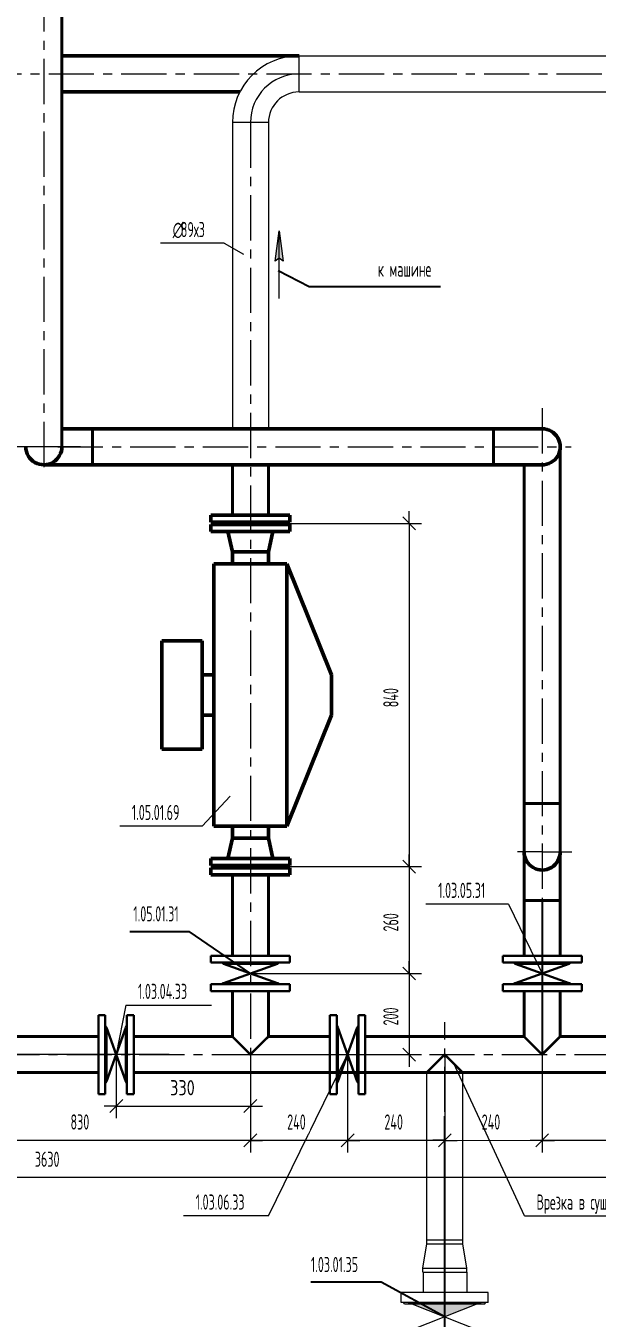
# Model space of a CAD drawing. Header units: millimetres. Extents: x -2281 to 17340, y -2563 to 4166.
# Drawn here: x 4981.1 to 5075.2, y 244.2 to 456.8 of the extents above; entities that cross this region are included whole.
import ezdxf

# ---------------------------------------------------------------- set-up
doc = ezdxf.new("R2010")
doc.units = ezdxf.units.MM
for name, pattern in [('K5LT32777', [0]), ('K5LT32783', [0]), ('K5LT32788', [0]), ('K5LT32801', [0]), ('K5LT32802', [0]), ('K5LT32819', [508, 317.5, -63.5, 63.5, -63.5]), ('K5LT32827', [0]), ('K5LT32828', [0]), ('K5LT32833', [0]), ('K5LT_AXLED', [11.939881, 7.439881, -1.5, 1.5, -1.5]), ('K5LT_THIN', [0])]:
    doc.linetypes.add(name, pattern=pattern)
doc.layers.add('Системный слой', color=7, linetype='Continuous')
doc.styles.add('KDIMTEXTSTYLE', font='GOST_AU.SHX', dxfattribs={"width": 0.96, "oblique": 15, "height": 5})
doc.styles.add('KTEXTSTYLE', font='GOST_AU.SHX', dxfattribs={"width": 0.96, "height": 5})
doc.dimstyles.new('KDIMSTYLE (0.07)', dxfattribs={"dimtxt": 5, "dimasz": 1, "dimexe": 2, "dimexo": 0, "dimgap": 1, "dimtad": 1, "dimlfac": 15, "dimtxsty": 'KDIMTEXTSTYLE', "dimsah": 1, "dimcen": 0, "dimdle": 1, "dimadec": 0, "dimazin": 0, "dimtfac": 0.667, "dimtmove": 0, "dimatfit": 3, "dimfxl": 1, "dimtvp": 1, "dimtolj": 1, "dimtzin": 0, "dimarcsym": 0})

# ---------------------------------------------------------------- blocks, each defined once
blk = doc.blocks.new('U279')
at = {"layer": 'Системный слой', "color": 6, "linetype": 'K5LT32828', "lineweight": 30, "true_color": 0xff00ff}
for p, q in [((4994.23, 294.03), (4993.1, 294.03)), ((4993.1, 294.03), (4993.1, 281.03)), ((4993.1, 293.58), (4993.1, 292.09)), ((4994.23, 294.03), (4994.23, 281.03)), ((4997.79, 294.03), (4997.79, 281.03)), ((4997.79, 294.03), (4998.92, 294.03)), ((4998.92, 294.03), (4998.92, 281.03)), ((4998.92, 293.58), (4998.92, 292.09)), ((4994.43, 291.96), (4994.23, 292.26)), ((4994.43, 291.96), (4997.59, 283.09)), ((4994.43, 283.09), (4997.59, 291.96)), ((4994.43, 291.96), (4994.43, 283.09)), ((4997.59, 291.96), (4997.79, 292.26)), ((4997.59, 291.96), (4997.59, 283.09)), ((4994.43, 283.09), (4994.23, 282.79)), ((4997.59, 283.09), (4997.79, 282.79)), ((4994.23, 281.03), (4993.1, 281.03)), ((4997.79, 281.03), (4998.92, 281.03))]:
    blk.add_line(p, q, dxfattribs=at)
blk = doc.blocks.new('U280')
at = {"layer": 'Системный слой', "color": 6, "linetype": 'K5LT32828', "lineweight": 30, "true_color": 0xff00ff}
for p, q in [((5032.32, 294.03), (5031.19, 294.03)), ((5031.19, 294.03), (5031.19, 281.03)), ((5031.19, 293.58), (5031.19, 292.09)), ((5032.32, 294.03), (5032.32, 281.03)), ((5035.88, 294.03), (5035.88, 281.03)), ((5035.88, 294.03), (5037.01, 294.03)), ((5037.01, 294.03), (5037.01, 281.03)), ((5037.01, 293.58), (5037.01, 292.09)), ((5032.52, 291.96), (5032.32, 292.26)), ((5032.52, 291.96), (5035.68, 283.09)), ((5032.52, 283.09), (5035.68, 291.96)), ((5032.52, 291.96), (5032.52, 283.09)), ((5035.68, 291.96), (5035.88, 292.26)), ((5035.68, 291.96), (5035.68, 283.09)), ((5032.52, 283.09), (5032.32, 282.79)), ((5035.68, 283.09), (5035.88, 282.79)), ((5032.32, 281.03), (5031.19, 281.03)), ((5035.88, 281.03), (5037.01, 281.03))]:
    blk.add_line(p, q, dxfattribs=at)
blk = doc.blocks.new('U278')
at = {"layer": 'Системный слой', "color": 6, "linetype": 'K5LT32802', "lineweight": 40, "true_color": 0xff00ff}
for p, q in [((4864.15, 290.49), (4874.48, 290.49)), ((4880.41, 290.49), (4901.15, 290.49)), ((4907.08, 290.49), (4907, 290.49)), ((4907, 290.49), (4959.8, 290.49)), ((4965.73, 290.49), (4993.1, 290.49)), ((4998.92, 290.49), (5015.13, 290.49)), ((5021.07, 290.49), (5031.19, 290.49)), ((5037.01, 290.49), (5063.15, 290.49)), ((5069.08, 290.49), (5089.83, 290.48)), ((4864.15, 284.56), (4907, 284.56)), ((4923.14, 284.56), (4993.1, 284.56)), ((4998.92, 284.56), (5047.11, 284.56)), ((5053.04, 284.56), (5031.19, 284.56)), ((5037.01, 284.56), (5106.11, 284.56))]:
    blk.add_line(p, q, dxfattribs=at)
at = {"layer": 'Системный слой', "color": 211, "linetype": 'K5LT32783', "lineweight": 50, "true_color": 0xff7fff}
for p, q in [((4864.15, 284.56), (4864.15, 290.49)), ((5095.76, 290.48), (5106.11, 290.48)), ((5106.11, 290.48), (5106.11, 284.56)), ((4917.2, 284.56), (4907, 284.56))]:
    blk.add_line(p, q, dxfattribs=at)
at = {"layer": 'Системный слой', "color": 30, "linetype": 'K5LT_AXLED', "lineweight": 13, "true_color": 0xff8000}
blk.add_line((4880.41, 287.53), (5107.65, 287.52), dxfattribs=at)
at = {"layer": 'Системный слой', "color": 6, "linetype": 'K5LT32802', "true_color": 0xff00ff, "const_width": 0.4}
for points in [[(4874.48, 290.49), (4877.45, 287.52), (4880.41, 290.49)], [(4901.15, 290.49), (4904.11, 287.53), (4907.08, 290.49)], [(4959.8, 290.49), (4962.77, 287.53), (4965.73, 290.49)], [(5063.15, 290.49), (5066.11, 287.53), (5069.08, 290.49)], [(5089.83, 290.48), (5092.79, 287.52), (5095.76, 290.48)], [(4917.2, 284.56), (4920.17, 287.53), (4923.14, 284.56)], [(5047.11, 284.56), (5050.08, 287.53), (5053.04, 284.56)]]:
    blk.add_lwpolyline(points, dxfattribs=at)
at = {"layer": 'Системный слой', "color": 151, "linetype": 'K5LT32827', "true_color": 0x7fbfff, "const_width": 0.4}
blk.add_lwpolyline([(5015.13, 290.49), (5018.1, 287.53), (5021.07, 290.49)], dxfattribs=at)
at = {"layer": 'Системный слой'}
for name in ['U279', 'U280']:
    blk.add_blockref(name, (0, 0), dxfattribs=at)
blk = doc.blocks.new('U463')
at = {"layer": 'Системный слой', "true_color": 0xbf00ff}
blk.add_hatch(color=200, dxfattribs=at).paths.add_polyline_path([(5055.48, 246.52), (5050.08, 244.39), (5044.68, 246.52)])
at = {"layer": 'Системный слой', "color": 7, "linetype": 'K5LT_THIN', "lineweight": 13}
for p, q in [((5055.48, 246.52), (5044.68, 242.25)), ((5044.68, 246.52), (5055.48, 242.25)), ((5055.48, 246.52), (5044.68, 246.52)), ((5055.48, 242.25), (5044.68, 242.25))]:
    blk.add_line(p, q, dxfattribs=at)
blk = doc.blocks.new('U468')
at = {"layer": 'Системный слой', "color": 7, "linetype": 'K5LT_THIN', "lineweight": 13}
for p, q in [((5046.51, 252.39), (5047.15, 256.39)), ((5047.15, 257.05), (5053.08, 257.05)), ((5047.15, 256.39), (5047.15, 257.05)), ((5047.15, 256.39), (5053.08, 256.39)), ((5053.08, 256.39), (5053.08, 257.05)), ((5053.71, 252.39), (5053.08, 256.39)), ((5046.51, 251.72), (5046.51, 252.39)), ((5046.51, 252.39), (5053.71, 252.39)), ((5046.51, 251.72), (5053.71, 251.72)), ((5053.71, 251.72), (5053.71, 252.39))]:
    blk.add_line(p, q, dxfattribs=at)
blk = doc.blocks.new('U479')
at = {"layer": 'Системный слой', "color": 7, "linetype": 'K5LT_THIN', "lineweight": 13}
for p, q in [((5057.24, 248.39), (5042.91, 248.39)), ((5042.91, 246.72), (5042.91, 248.39)), ((5057.24, 246.72), (5042.91, 246.72)), ((5043.45, 246.52), (5043.29, 246.72)), ((5056.7, 246.52), (5056.86, 246.72)), ((5057.24, 246.72), (5057.24, 248.39)), ((5043.45, 246.52), (5056.7, 246.52)), ((5056.08, 246.52), (5044.08, 246.52))]:
    blk.add_line(p, q, dxfattribs=at)
blk = doc.blocks.new('U478')
at = {"layer": 'Системный слой'}
blk.add_blockref('U479', (0, 0), dxfattribs=at)
blk = doc.blocks.new('U483')
at = {"layer": 'Системный слой', "color": 151, "linetype": 'K5LT32788', "lineweight": 50, "true_color": 0x7fbfff}
for p, q in [((5011.61, 375.11), (5011.61, 376.25)), ((5011.61, 376.25), (5024.61, 376.25)), ((5011.61, 375.11), (5024.61, 375.11)), ((5011.61, 374.71), (5024.61, 374.71)), ((5011.61, 374.71), (5011.61, 373.58)), ((5012.06, 376.25), (5013.55, 376.25)), ((5013.68, 374.91), (5013.38, 375.11)), ((5013.68, 374.91), (5013.38, 374.71)), ((5013.68, 374.91), (5022.55, 374.91)), ((5013.68, 374.91), (5022.55, 374.91)), ((5022.55, 374.91), (5022.85, 375.11)), ((5022.55, 374.91), (5022.85, 374.71)), ((5024.61, 375.11), (5024.61, 376.25)), ((5024.61, 374.71), (5024.61, 373.58)), ((5011.61, 373.58), (5024.61, 373.58)), ((5012.06, 373.58), (5013.55, 373.58)), ((5011.61, 318.65), (5011.61, 319.78)), ((5011.61, 319.78), (5024.61, 319.78)), ((5012.06, 319.78), (5013.55, 319.78)), ((5024.61, 318.65), (5024.61, 319.78)), ((5011.61, 318.65), (5024.61, 318.65)), ((5011.61, 318.25), (5024.61, 318.25)), ((5011.61, 318.25), (5011.61, 317.11)), ((5011.61, 317.11), (5024.61, 317.11)), ((5012.06, 317.11), (5013.55, 317.11)), ((5013.68, 318.45), (5013.38, 318.65)), ((5013.68, 318.45), (5013.38, 318.25)), ((5013.68, 318.45), (5022.55, 318.45)), ((5013.68, 318.45), (5022.55, 318.45)), ((5022.55, 318.45), (5022.85, 318.65)), ((5022.55, 318.45), (5022.85, 318.25)), ((5024.61, 318.25), (5024.61, 317.11))]:
    blk.add_line(p, q, dxfattribs=at)
blk = doc.blocks.new('U482')
at = {"layer": 'Системный слой', "color": 151, "linetype": 'K5LT32788', "lineweight": 50, "true_color": 0x7fbfff}
for p, q in [((5015.15, 370.25), (5014.41, 373.58)), ((5021.08, 370.25), (5021.82, 373.58)), ((5015.15, 370.25), (5021.08, 370.25)), ((5015.15, 370.25), (5015.15, 368.25)), ((5021.08, 370.25), (5021.08, 368.25)), ((5012.11, 368.25), (5024.11, 368.25)), ((5012.11, 368.25), (5012.11, 325.11)), ((5024.11, 368.25), (5024.11, 325.11)), ((5024.11, 368.25), (5031.45, 350.01)), ((5003.51, 355.59), (5010.18, 355.59)), ((5003.51, 355.59), (5003.51, 337.77)), ((5010.18, 355.59), (5010.18, 337.77)), ((5012.11, 350.01), (5010.18, 350.01)), ((5031.45, 350.01), (5031.45, 343.35)), ((5010.18, 343.35), (5012.11, 343.35)), ((5024.11, 325.11), (5031.45, 343.35)), ((5003.51, 337.77), (5010.18, 337.77)), ((5012.11, 325.11), (5024.11, 325.11)), ((5015.15, 323.11), (5015.15, 325.11)), ((5021.08, 323.11), (5021.08, 325.11)), ((5015.15, 323.11), (5014.41, 319.78)), ((5015.15, 323.11), (5021.08, 323.11)), ((5021.08, 323.11), (5021.82, 319.78))]:
    blk.add_line(p, q, dxfattribs=at)
at = {"layer": 'Системный слой'}
blk.add_blockref('U483', (0, 0), dxfattribs=at)
blk = doc.blocks.new('U507')
at = {"layer": 'Системный слой', "color": 151, "linetype": 'K5LT32833', "lineweight": 30, "true_color": 0x7fbfff}
for p, q in [((5011.61, 302.65), (5011.61, 303.78)), ((5011.61, 303.78), (5024.61, 303.78)), ((5011.61, 302.65), (5024.61, 302.65)), ((5012.06, 303.78), (5013.55, 303.78)), ((5013.68, 302.45), (5013.38, 302.65)), ((5013.68, 299.29), (5022.55, 302.45)), ((5022.55, 299.29), (5013.68, 302.45)), ((5013.68, 302.45), (5022.55, 302.45)), ((5022.55, 302.45), (5022.85, 302.65)), ((5024.61, 302.65), (5024.61, 303.78)), ((5011.61, 299.09), (5024.61, 299.09)), ((5011.61, 299.09), (5011.61, 297.96)), ((5011.61, 297.96), (5024.61, 297.96)), ((5012.06, 297.96), (5013.55, 297.96)), ((5013.68, 299.29), (5013.38, 299.09)), ((5013.68, 299.29), (5022.55, 299.29)), ((5022.55, 299.29), (5022.85, 299.09)), ((5024.61, 299.09), (5024.61, 297.96))]:
    blk.add_line(p, q, dxfattribs=at)
blk = doc.blocks.new('U508')
at = {"layer": 'Системный слой', "color": 6, "linetype": 'K5LT32828', "lineweight": 30, "true_color": 0xff00ff}
for p, q in [((5059.63, 302.65), (5059.63, 303.78)), ((5059.63, 303.78), (5072.63, 303.78)), ((5059.63, 303.78), (5061.56, 303.78)), ((5059.63, 302.65), (5072.63, 302.65)), ((5061.69, 302.45), (5061.39, 302.65)), ((5061.69, 299.29), (5070.56, 302.45)), ((5070.56, 299.29), (5061.69, 302.45)), ((5061.69, 302.45), (5070.56, 302.45)), ((5070.56, 302.45), (5070.86, 302.65)), ((5072.63, 302.65), (5072.63, 303.78)), ((5059.63, 299.09), (5072.63, 299.09)), ((5059.63, 299.09), (5059.63, 297.96)), ((5059.63, 297.96), (5072.63, 297.96)), ((5059.63, 297.96), (5061.56, 297.96)), ((5061.69, 299.29), (5061.39, 299.09)), ((5061.69, 299.29), (5070.56, 299.29)), ((5070.56, 299.29), (5070.86, 299.09)), ((5072.63, 299.09), (5072.63, 297.96))]:
    blk.add_line(p, q, dxfattribs=at)
blk = doc.blocks.new('U564')
at = {"layer": 'Системный слой', "color": 7, "linetype": 'K5LT_THIN', "lineweight": 13}
for p, q in [((5026.11, 445.89), (5026.11, 451.82)), ((5021.08, 440.86), (5015.15, 440.86))]:
    blk.add_line(p, q, dxfattribs=at)
for radius in [10.97, 8, 5.03]:
    blk.add_arc((5026.11, 440.86), radius, 90, 180, dxfattribs=at)
blk = doc.blocks.new('D63')
at = {"layer": 'Системный слой', "color": 7, "linetype": 'K5LT_THIN', "lineweight": 13}
for p, q in [((4837.06, 287.52), (4837.06, 289.52)), ((4885.46, 287.52), (4835.06, 287.52)), ((4838.12, 286.46), (4836, 288.58)), ((4837.06, 187.52), (4837.06, 287.52)), ((5017.66, 187.52), (4835.06, 187.52)), ((4836, 188.58), (4838.12, 186.46)), ((4837.06, 187.52), (4837.06, 185.52))]:
    blk.add_line(p, q, dxfattribs=at)
at = {"layer": 'Системный слой', "color": 7, "insert": (4832.79, 235.21), "char_height": 2.5, "attachment_point": 1, "rotation": 90, "style": 'KTEXTSTYLE'}
blk.add_mtext('\\H3.5;\\W0.965;\\Q15;\\Q0;\\W0.715;\\H2.50;1500', dxfattribs=at)
blk.add_wipeout([(4823.56, 235.21), (4819.99, 235.21), (4819.99, 239.65), (4823.56, 239.65)]).dxf.layer = 'Системный слой'
blk = doc.blocks.new('KDIMARROW_03')
at = {"layer": 'Системный слой', "color": 0, "linetype": 'K5LT_THIN', "lineweight": 13}
for p, q in [((-1.06, -1.06), (1.06, 1.06)), ((0, 0), (-1, 0)), ((0, 0), (2, 0))]:
    blk.add_line(p, q, dxfattribs=at)
blk = doc.blocks.new('D68')
at = {"layer": 'Системный слой', "color": 7, "linetype": 'K5LT_THIN', "lineweight": 13}
for p, q in [((4962.78, 287.52), (4962.78, 271.41)), ((5018.11, 287.52), (5018.11, 271.41)), ((4963.84, 274.47), (4961.72, 272.35)), ((5017.05, 272.35), (5019.17, 274.47)), ((4962.78, 273.41), (4960.78, 273.41)), ((5018.11, 273.41), (5020.11, 273.41))]:
    blk.add_line(p, q, dxfattribs=at)
blk.add_wipeout([(4988.5, 274.41), (4988.5, 277.98), (4992.24, 277.98), (4992.24, 274.41)]).dxf.layer = 'Системный слой'
blk.add_line((5018.11, 273.41), (4962.78, 273.41), dxfattribs=at)
at = {"layer": 'Системный слой', "color": 7, "insert": (4988.5, 277.68), "char_height": 2.5, "attachment_point": 1, "style": 'KTEXTSTYLE'}
blk.add_mtext('\\H3.5;\\W0.965;\\Q15;\\Q0;\\W0.715;\\H2.50;830', dxfattribs=at)
blk = doc.blocks.new('D69')
at = {"layer": 'Системный слой', "color": 7, "linetype": 'K5LT_THIN', "lineweight": 13}
for p, q in [((5018.11, 287.52), (5018.11, 271.41)), ((5034.11, 287.52), (5034.11, 271.41)), ((5019.17, 274.47), (5017.05, 272.35)), ((5033.05, 272.35), (5035.17, 274.47)), ((5018.11, 273.41), (5016.11, 273.41)), ((5034.11, 273.41), (5036.11, 273.41))]:
    blk.add_line(p, q, dxfattribs=at)
blk.add_wipeout([(5024.16, 274.41), (5024.16, 277.98), (5027.91, 277.98), (5027.91, 274.41)]).dxf.layer = 'Системный слой'
blk.add_line((5034.11, 273.41), (5018.11, 273.41), dxfattribs=at)
at = {"layer": 'Системный слой', "color": 7, "insert": (5024.16, 277.68), "char_height": 2.5, "attachment_point": 1, "style": 'KTEXTSTYLE'}
blk.add_mtext('\\H3.5;\\W0.965;\\Q15;\\Q0;\\W0.715;\\H2.50;240', dxfattribs=at)
blk = doc.blocks.new('D70')
at = {"layer": 'Системный слой', "color": 7, "linetype": 'K5LT_THIN', "lineweight": 13}
for p, q in [((5066.13, 287.52), (5066.13, 271.41)), ((5092.79, 288.02), (5092.79, 271.41)), ((5067.19, 274.47), (5065.07, 272.35)), ((5091.73, 272.35), (5093.85, 274.47)), ((5066.13, 273.41), (5064.13, 273.41)), ((5092.79, 273.41), (5066.13, 273.41)), ((5092.79, 273.41), (5094.79, 273.41))]:
    blk.add_line(p, q, dxfattribs=at)
at = {"layer": 'Системный слой', "color": 7, "insert": (5077.51, 277.68), "char_height": 2.5, "attachment_point": 1, "style": 'KTEXTSTYLE'}
blk.add_mtext('\\H3.5;\\W0.965;\\Q15;\\Q0;\\W0.715;\\H2.50;400', dxfattribs=at)
blk.add_wipeout([(5077.51, 279.41), (5077.51, 282.98), (5081.26, 282.98), (5081.26, 279.41)]).dxf.layer = 'Системный слой'
blk = doc.blocks.new('D72')
at = {"layer": 'Системный слой', "color": 7, "linetype": 'K5LT_THIN', "lineweight": 13}
for p, q in [((5106.13, 287.52), (5106.13, 265.28)), ((4864.16, 284.56), (4864.16, 265.28)), ((4865.22, 268.34), (4863.1, 266.22)), ((5105.07, 266.22), (5107.19, 268.34)), ((4864.16, 267.28), (4862.16, 267.28)), ((5106.13, 267.28), (5108.13, 267.28))]:
    blk.add_line(p, q, dxfattribs=at)
blk.add_wipeout([(4982.63, 268.28), (4982.63, 271.85), (4987.46, 271.85), (4987.46, 268.28)]).dxf.layer = 'Системный слой'
blk.add_line((5106.13, 267.28), (4864.16, 267.28), dxfattribs=at)
at = {"layer": 'Системный слой', "color": 7, "insert": (4982.63, 271.55), "char_height": 2.5, "attachment_point": 1, "style": 'KTEXTSTYLE'}
blk.add_mtext('\\H3.5;\\W0.965;\\Q15;\\Q0;\\W0.715;\\H2.50;3630', dxfattribs=at)
blk = doc.blocks.new('D97')
at = {"layer": 'Системный слой', "color": 7, "linetype": 'K5LT_THIN', "lineweight": 13}
for p, q in [((5050.11, 287.52), (5050.11, 271.42)), ((5066.13, 287.52), (5066.13, 271.41)), ((5051.17, 274.48), (5049.05, 272.36)), ((5065.07, 272.35), (5067.19, 274.47)), ((5050.11, 273.42), (5048.11, 273.42)), ((5066.13, 273.41), (5068.13, 273.41))]:
    blk.add_line(p, q, dxfattribs=at)
blk.add_wipeout([(5056.17, 274.42), (5056.17, 277.98), (5059.91, 277.98), (5059.91, 274.42)]).dxf.layer = 'Системный слой'
blk.add_line((5050.11, 273.42), (5066.13, 273.41), dxfattribs=at)
at = {"layer": 'Системный слой', "color": 7, "insert": (5056.17, 277.68), "char_height": 2.5, "attachment_point": 1, "rotation": 359.9932, "style": 'KTEXTSTYLE'}
blk.add_mtext('\\H3.5;\\W0.965;\\Q15;\\Q0;\\W0.715;\\H2.50;240', dxfattribs=at)
blk = doc.blocks.new('U700')
at = {"layer": 'Системный слой', "color": 7, "linetype": 'K5LT_THIN', "lineweight": 13}
for q in [(5051.57, 286.04), (5090.95, 261.01)]:
    blk.add_line((5063.2, 261.01), q, dxfattribs=at)
at = {"layer": 'Системный слой', "color": 7, "insert": (5065.2, 264.51), "char_height": 2.5, "attachment_point": 1, "style": 'KTEXTSTYLE'}
blk.add_mtext('\\H3.5;\\W0.965;\\Q15;\\Q0;\\W0.715;\\H2.50;Врезка в сущ. трубу.', dxfattribs=at)
blk = doc.blocks.new('D161')
at = {"layer": 'Системный слой', "color": 7, "linetype": 'K5LT_THIN', "lineweight": 13}
for p, q in [((4973.82, 387.52), (4973.82, 389.52)), ((4990.12, 387.52), (4971.82, 387.52)), ((4974.88, 386.46), (4972.76, 388.58)), ((4973.82, 387.52), (4973.82, 287.52)), ((5004.72, 287.52), (4971.82, 287.52)), ((4972.76, 288.58), (4974.88, 286.46)), ((4973.82, 287.52), (4973.82, 285.52))]:
    blk.add_line(p, q, dxfattribs=at)
blk.add_wipeout([(4972.57, 335.21), (4969, 335.21), (4969, 339.65), (4972.57, 339.65)]).dxf.layer = 'Системный слой'
at = {"layer": 'Системный слой', "color": 7, "insert": (4969.55, 335.21), "char_height": 2.5, "attachment_point": 1, "rotation": 90, "style": 'KTEXTSTYLE'}
blk.add_mtext('\\H3.5;\\W0.965;\\Q15;\\Q0;\\W0.715;\\H2.50;1500', dxfattribs=at)
blk = doc.blocks.new('U716')
at = {"layer": 'Системный слой'}
blk.add_hatch(color=7, dxfattribs=at).paths.add_polyline_path([(5023.51, 418.03), (5022.85, 423.03), (5022.19, 418.03), (5022.85, 418.53)])
at = {"layer": 'Системный слой', "color": 7, "linetype": 'K5LT_THIN', "lineweight": 13}
for p, q in [((5022.19, 418.03), (5022.85, 423.03)), ((5022.85, 423.03), (5023.51, 418.03)), ((5022.85, 411.92), (5022.85, 423.03)), ((5022.85, 418.53), (5022.19, 418.03)), ((5023.51, 418.03), (5022.85, 418.53))]:
    blk.add_line(p, q, dxfattribs=at)
blk = doc.blocks.new('U721')
at = {"layer": 'Системный слой', "color": 7, "linetype": 'K5LT_THIN', "lineweight": 13}
for q in [(5003.32, 421), (5016.97, 419.22)]:
    blk.add_line((5013.8, 421), q, dxfattribs=at)
at = {"layer": 'Системный слой', "color": 7, "char_height": 2.5, "attachment_point": 1, "style": 'KTEXTSTYLE'}
for s, insert in [('\\H3.5;\\W0.965;\\Q15;\\Q0;\\W0.715;\\H2.50;∅', (5005.32, 424.5)), ('\\H3.5;\\W0.965;\\Q15;\\Q0;\\W0.715;\\H2.50;89х3', (5006.65, 424.5))]:
    blk.add_mtext(s, dxfattribs=dict(at, insert=insert))
blk = doc.blocks.new('U723')
at = {"layer": 'Системный слой', "color": 7, "linetype": 'K5LT_THIN', "lineweight": 13}
for q in [(5047, 312.29), (5066.14, 300.87)]:
    blk.add_line((5060.59, 312.29), q, dxfattribs=at)
at = {"layer": 'Системный слой', "color": 7, "insert": (5049, 315.79), "char_height": 2.5, "attachment_point": 1, "style": 'KTEXTSTYLE'}
blk.add_mtext('\\H3.5;\\W0.965;\\Q15;\\Q0;\\W0.715;\\H2.50;{\\c255;1.03.05.31}', dxfattribs=at)
blk = doc.blocks.new('U724')
at = {"layer": 'Системный слой', "color": 7, "linetype": 'K5LT_THIN', "lineweight": 13}
for q in [(4996.02, 287.52), (5011.72, 295.67)]:
    blk.add_line((4997.6, 295.67), q, dxfattribs=at)
at = {"layer": 'Системный слой', "color": 7, "insert": (4999.6, 299.17), "char_height": 2.5, "attachment_point": 1, "style": 'KTEXTSTYLE'}
blk.add_mtext('\\H3.5;\\W0.965;\\Q15;\\Q0;\\W0.715;\\H2.50;{\\c255;1.03.04.33}', dxfattribs=at)
blk = doc.blocks.new('U725')
at = {"layer": 'Системный слой', "color": 7, "linetype": 'K5LT_THIN', "lineweight": 13}
for q in [(5034.11, 287.52), (5007.09, 261.01)]:
    blk.add_line((5021.08, 261.01), q, dxfattribs=at)
at = {"layer": 'Системный слой', "color": 7, "insert": (5009.09, 264.51), "char_height": 2.5, "attachment_point": 1, "style": 'KTEXTSTYLE'}
blk.add_mtext('\\H3.5;\\W0.965;\\Q15;\\Q0;\\W0.715;\\H2.50;{\\c255;1.03.06.33}', dxfattribs=at)
blk = doc.blocks.new('D168')
at = {"layer": 'Системный слой', "color": 7, "linetype": 'K5LT_THIN', "lineweight": 13}
for p, q in [((5044.24, 374.91), (5044.24, 376.91)), ((5018.11, 374.91), (5046.24, 374.91)), ((5045.3, 373.85), (5043.18, 375.97)), ((5044.24, 374.91), (5044.24, 318.45)), ((5043.18, 319.51), (5045.3, 317.39)), ((5018.11, 318.45), (5046.24, 318.45)), ((5044.24, 318.45), (5044.24, 316.45))]:
    blk.add_line(p, q, dxfattribs=at)
blk.add_wipeout([(5042.99, 344.66), (5039.42, 344.66), (5039.42, 348.54), (5042.99, 348.54)]).dxf.layer = 'Системный слой'
at = {"layer": 'Системный слой', "color": 7, "insert": (5039.97, 344.66), "char_height": 2.5, "attachment_point": 1, "rotation": 90, "style": 'KTEXTSTYLE'}
blk.add_mtext('\\H3.5;\\W0.965;\\Q15;\\Q0;\\W0.715;\\H2.50;840', dxfattribs=at)
blk = doc.blocks.new('D169')
at = {"layer": 'Системный слой', "color": 7, "linetype": 'K5LT_THIN', "lineweight": 13}
for p, q in [((5045.3, 299.81), (5043.18, 301.93)), ((5044.24, 300.87), (5044.24, 302.87)), ((5018.13, 300.87), (5046.24, 300.87)), ((5044.24, 300.87), (5044.24, 287.52)), ((5018.11, 287.52), (5046.24, 287.52)), ((5043.18, 288.58), (5045.3, 286.46)), ((5044.24, 287.52), (5044.24, 285.52))]:
    blk.add_line(p, q, dxfattribs=at)
blk.add_wipeout([(5042.99, 292.31), (5039.42, 292.31), (5039.42, 295.93), (5042.99, 295.93)]).dxf.layer = 'Системный слой'
at = {"layer": 'Системный слой', "color": 7, "insert": (5039.97, 292.31), "char_height": 2.5, "attachment_point": 1, "rotation": 90, "style": 'KTEXTSTYLE'}
blk.add_mtext('\\H3.5;\\W0.965;\\Q15;\\Q0;\\W0.715;\\H2.50;200', dxfattribs=at)
blk = doc.blocks.new('D170')
at = {"layer": 'Системный слой', "color": 7, "linetype": 'K5LT_THIN', "lineweight": 13}
for p, q in [((5045.3, 317.39), (5043.18, 319.51)), ((5044.24, 318.45), (5044.24, 320.45)), ((5037.92, 318.45), (5046.24, 318.45)), ((5043.18, 301.93), (5045.3, 299.81)), ((5036.78, 300.87), (5046.24, 300.87)), ((5044.24, 300.87), (5044.24, 298.87))]:
    blk.add_line(p, q, dxfattribs=at)
blk.add_wipeout([(5043.24, 307.77), (5039.67, 307.77), (5039.67, 311.39), (5043.24, 311.39)]).dxf.layer = 'Системный слой'
blk.add_line((5044.24, 318.45), (5044.24, 300.87), dxfattribs=at)
at = {"layer": 'Системный слой', "color": 7, "insert": (5039.97, 307.77), "char_height": 2.5, "attachment_point": 1, "rotation": 90, "style": 'KTEXTSTYLE'}
blk.add_mtext('\\H3.5;\\W0.965;\\Q15;\\Q0;\\W0.715;\\H2.50;260', dxfattribs=at)
blk = doc.blocks.new('U731')
at = {"layer": 'Системный слой', "color": 7, "linetype": 'K5LT_THIN', "lineweight": 13}
for q in [(5014.78, 330.03), (4996.59, 325.11)]:
    blk.add_line((5010.18, 325.11), q, dxfattribs=at)
at = {"layer": 'Системный слой', "color": 7, "insert": (4998.59, 328.61), "char_height": 2.5, "attachment_point": 1, "style": 'KTEXTSTYLE'}
blk.add_mtext('\\H3.5;\\W0.965;\\Q15;\\Q0;\\W0.715;\\H2.50;{\\c255;1.05.01.69}', dxfattribs=at)
blk = doc.blocks.new('D181')
at = {"layer": 'Системный слой', "color": 7, "linetype": 'K5LT_THIN', "lineweight": 13}
for p, q in [((5034.11, 287.57), (5034.11, 271.41)), ((5050.11, 287.57), (5050.11, 271.41)), ((5035.17, 274.47), (5033.05, 272.35)), ((5049.05, 272.35), (5051.17, 274.47)), ((5034.11, 273.41), (5032.11, 273.41)), ((5050.11, 273.41), (5052.11, 273.41))]:
    blk.add_line(p, q, dxfattribs=at)
blk.add_wipeout([(5040.16, 274.41), (5040.16, 277.98), (5043.91, 277.98), (5043.91, 274.41)]).dxf.layer = 'Системный слой'
blk.add_line((5050.11, 273.41), (5034.11, 273.41), dxfattribs=at)
at = {"layer": 'Системный слой', "color": 7, "insert": (5040.16, 277.68), "char_height": 2.5, "attachment_point": 1, "style": 'KTEXTSTYLE'}
blk.add_mtext('\\H3.5;\\W0.965;\\Q15;\\Q0;\\W0.715;\\H2.50;240', dxfattribs=at)
blk = doc.blocks.new('D182')
at = {"layer": 'Системный слой', "color": 7, "linetype": 'K5LT_THIN', "lineweight": 13}
for p, q in [((4996.02, 287.52), (4996.03, 277.05)), ((5018.1, 287.53), (5018.1, 277.06)), ((4996.03, 279.05), (4994.03, 279.05)), ((4997.09, 280.12), (4994.96, 277.99)), ((4996.03, 279.05), (5018.1, 279.06)), ((5017.04, 278), (5019.16, 280.12)), ((5018.1, 279.06), (5020.1, 279.06))]:
    blk.add_line(p, q, dxfattribs=at)
blk.add_wipeout([(5004.88, 280.31), (5004.88, 283.87), (5009.07, 283.88), (5009.07, 280.31)]).dxf.layer = 'Системный слой'
at = {"layer": 'Системный слой', "color": 7, "insert": (5004.88, 283.32), "char_height": 2.5, "attachment_point": 1, "rotation": 0.0135, "style": 'KTEXTSTYLE'}
blk.add_mtext('\\H3.5;\\W0.965;\\Q15;\\Q0;\\H2.50;330', dxfattribs=at)

msp = doc.modelspace()

# ---------------------------------------------------------------- linework, layer by layer
at = {"layer": 'Системный слой', "color": 30, "linetype": 'K5LT_AXLED', "lineweight": 13, "true_color": 0xff8000}
for p, q in [((4984.11395, 487.14091), (4984.11395, 383.02412)), ((4877.46084, 448.85524), (5118.07642, 448.85524)), ((5018.11395, 440.85524), (5018.11395, 287.47441)), ((5066.12751, 393.87281), (5066.12751, 287.52191)), ((4986.394, 387.52191), (5070.87423, 387.52191)), ((5066.12751, 320.85524), (5062.06084, 320.85524)), ((5066.12751, 320.85524), (5071.01651, 320.85524)), ((5050.11395, 254.19912), (5050.11395, 292.83167))]:
    msp.add_line(p, q, dxfattribs=at)
at = {"layer": 'Системный слой', "color": 6, "linetype": 'K5LT32802', "lineweight": 40, "true_color": 0xff00ff}
for p, q in [((4987.07959, 483.13002), (4987.07959, 387.47097)), ((4992.11395, 390.48836), (4992.11395, 384.55546)), ((5058.12751, 390.48858), (5058.12751, 384.55568)), ((5069.09407, 387.49644), (5069.09407, 320.80431)), ((5063.16041, 384.55526), (5063.16041, 320.85524)), ((5063.16041, 328.85524), (5063.16041, 303.77911)), ((5063.16041, 328.85524), (5069.09374, 328.85524)), ((5069.09374, 320.80431), (5069.09374, 303.77911)), ((5063.16041, 312.85524), (5069.09374, 312.85524)), ((5063.16041, 297.95524), (5063.16041, 290.48858)), ((5069.09374, 297.95524), (5069.09374, 290.48858))]:
    msp.add_line(p, q, dxfattribs=at)
at = {"layer": 'Системный слой', "color": 6, "linetype": 'K5LT32801', "lineweight": 50, "true_color": 0xff00ff}
for p, q in [((4987.07959, 451.82191), (5026.11395, 451.82191)), ((4987.07959, 445.88858), (5016.37058, 445.88858)), ((4987.08018, 390.48856), (5066.15298, 390.48847)), ((4984.16489, 384.55568), (5066.12751, 384.55524))]:
    msp.add_line(p, q, dxfattribs=at)
at = {"layer": 'Системный слой', "color": 7, "linetype": 'K5LT_THIN', "lineweight": 13}
for p, q in [((5026.11395, 451.82191), (5118.66176, 451.82191)), ((5026.11395, 445.88858), (5118.88982, 445.88858)), ((5015.14729, 440.85524), (5015.14729, 390.48854)), ((5021.08062, 441.27123), (5021.08062, 390.48853)), ((5047.14685, 257.05424), (5047.14685, 284.63636)), ((5053.08018, 257.05424), (5053.08018, 284.63636)), ((5046.51352, 251.7209), (5046.51352, 248.38757)), ((5053.71352, 251.7209), (5053.71352, 248.38757))]:
    msp.add_line(p, q, dxfattribs=at)
at = {"layer": 'Системный слой', "color": 7, "linetype": 'K5LT32777', "lineweight": 25}
for p, q in [((5022.67488, 416.51336), (5027.80262, 413.90064)), ((5027.80262, 413.90064), (5029.13596, 413.90064)), ((5029.13596, 413.90064), (5049.41208, 413.90064)), ((4998.27905, 307.77132), (5008.03019, 307.77132)), ((5018.12594, 300.86717), (5008.03019, 307.77132)), ((5038.28576, 250.06553), (5028.06354, 250.06553)), ((5039.61909, 250.06553), (5038.28576, 250.06553)), ((5050.12594, 244.37243), (5039.61909, 250.06553))]:
    msp.add_line(p, q, dxfattribs=at)
at = {"layer": 'Системный слой', "color": 151, "linetype": 'K5LT32827', "lineweight": 40, "true_color": 0x7fbfff}
for p, q in [((5015.14729, 384.55557), (5015.14729, 376.24577)), ((5021.08062, 384.55554), (5021.08062, 376.24577)), ((5015.14729, 317.11244), (5015.14729, 303.77911)), ((5021.08062, 317.11244), (5021.08062, 303.77911)), ((5015.14773, 297.95524), (5015.14773, 290.48858)), ((5021.08106, 297.95524), (5021.08106, 290.48858))]:
    msp.add_line(p, q, dxfattribs=at)
at = {"layer": 'Системный слой', "color": 6, "linetype": 'K5LT32819', "lineweight": 25, "true_color": 0xff00ff}
for p, q in [((5066.12751, 312.85524), (5066.12751, 287.52191)), ((5050.11395, 223.18791), (5050.11395, 277.40156))]:
    msp.add_line(p, q, dxfattribs=at)
at = {"layer": 'Системный слой', "color": 6, "linetype": 'K5LT32801', "lineweight": 50, "true_color": 0xff00ff}
for centre, start, end in [((5066.12751, 387.52191), 269.0162179, 90), ((4984.11395, 387.52191), 180, 0.9837821), ((5066.12751, 320.85524), 180, 0.9837821)]:
    msp.add_arc(centre, 2.96667, start, end, dxfattribs=at)

# ---------------------------------------------------------------- block references
at = {"layer": 'Системный слой'}
for name in ['U564', 'U721', 'U716', 'U482', 'U723', 'U507', 'U508', 'U278', 'U468', 'U478', 'U463']:
    msp.add_blockref(name, (0, 0), dxfattribs=at)

# ---------------------------------------------------------------- texts
at = {"layer": 'Системный слой', "color": 7, "char_height": 2.5, "attachment_point": 1, "style": 'KTEXTSTYLE'}
for s, insert in [('\\H3.5;\\W0.965;\\Q15;\\Q0;\\W0.715;\\H2.50;к машине', (5039.09333, 417.99669)), ('\\H3.5;\\W0.965;\\Q15;\\Q0;\\W0.715;\\H2.50;1.03.01.35', (5028.06354, 254.2322))]:
    msp.add_mtext(s, dxfattribs=dict(at, insert=insert))

# ---------------------------------------------------------------- next in the draw order: dimensions: what is measured, and where the dimension line sits
at = {"layer": 'Системный слой', "color": 7}
for base, p1, p2, text, picture, middle in [((5044.23931, 374.91244), (5018.11483, 318.44577), (5018.11483, 374.91244), '\\H2.5;\\W0.965;\\Q0;\\H2.5;\\W0.965;\\Q0;\\Q0;\\W0.715;840\\Q0;\\W0.965;', 'D168', (5044.23931, 346.67911)), ((4837.06015, 187.52191), (4885.46041, 287.52191), (5017.65599, 187.52191), '\\H125.0;\\W0.665;\\Q0;\\H125.0;\\W0.665;\\Q0;\\Q0;\\W0.490;\\H2.50;1500\\Q0;\\W0.455;\\H125.00;', 'D63', (4837.06015, 237.52191))]:
    dim = msp.add_linear_dim(base=base, p1=p1, p2=p2, angle=90, text=text, dimstyle='KDIMSTYLE (0.07)', override={"dimexo": 0, "dimblk1": 'KDIMARROW_03', "dimblk2": 'KDIMARROW_03', "dimse1": 0, "dimse2": 0, "dimclrt": 7, "dimtolj": 1}, dxfattribs=at)
    dim.commit()
    dim.dimension.update_dxf_attribs({"geometry": picture, "text_midpoint": middle, "dimtype": 160})
dim = msp.add_linear_dim(base=(5092.79418, 273.41429), p1=(5066.12751, 287.52191), p2=(5092.79418, 288.02026), dimstyle='KDIMSTYLE (0.07)', override={"dimexo": 0, "dimpost": '\\H50.0;\\W0.665;\\Q0;<>', "dimblk1": 'KDIMARROW_03', "dimblk2": 'KDIMARROW_03', "dimse1": 0, "dimse2": 0, "dimclrt": 7, "dimtolj": 1}, dxfattribs=at)
dim.commit()
dim.dimension.update_dxf_attribs({"geometry": 'D70', "text_midpoint": (5079.46084, 273.41429), "dimtype": 160})

# ---------------------------------------------------------------- next in the draw order: dimensions: what is measured, and where the dimension line sits
dim = msp.add_linear_dim(base=(5018.11395, 273.41429), p1=(4962.78062, 287.52191), p2=(5018.11395, 287.52191), dimstyle='KDIMSTYLE (0.07)', override={"dimexo": 0, "dimpost": '\\H50.0;\\W0.665;\\Q0;<>', "dimblk1": 'KDIMARROW_03', "dimblk2": 'KDIMARROW_03', "dimse1": 0, "dimse2": 0, "dimclrt": 7, "dimtolj": 1}, dxfattribs=at)
dim.commit()
dim.dimension.update_dxf_attribs({"geometry": 'D68', "text_midpoint": (4990.44729, 273.41429), "dimtype": 160})

# ---------------------------------------------------------------- next in the draw order: dimensions: what is measured, and where the dimension line sits
dim = msp.add_linear_dim(base=(5034.11395, 273.41429), p1=(5018.11395, 287.52191), p2=(5034.11395, 287.52191), dimstyle='KDIMSTYLE (0.07)', override={"dimexo": 0, "dimpost": '\\H50.0;\\W0.665;\\Q0;<>', "dimblk1": 'KDIMARROW_03', "dimblk2": 'KDIMARROW_03', "dimse1": 0, "dimse2": 0, "dimclrt": 7, "dimtolj": 1}, dxfattribs=at)
dim.commit()
dim.dimension.update_dxf_attribs({"geometry": 'D69', "text_midpoint": (5026.11395, 273.41429), "dimtype": 160})

# ---------------------------------------------------------------- next in the draw order: dimensions: what is measured, and where the dimension line sits
dim = msp.add_linear_dim(base=(5106.12753, 267.27929), p1=(4864.15973, 284.55524), p2=(5106.12753, 287.51746), dimstyle='KDIMSTYLE (0.07)', override={"dimexo": 0, "dimpost": '\\H50.0;\\W0.665;\\Q0;<>', "dimblk1": 'KDIMARROW_03', "dimblk2": 'KDIMARROW_03', "dimse1": 0, "dimse2": 0, "dimclrt": 7, "dimtolj": 1}, dxfattribs=at)
dim.commit()
dim.dimension.update_dxf_attribs({"geometry": 'D72', "text_midpoint": (4985.14363, 267.27929), "dimtype": 160})

# ---------------------------------------------------------------- next in the draw order: block references
at = {"layer": 'Системный слой'}
msp.add_blockref('U725', (0, 0), dxfattribs=at)

# ---------------------------------------------------------------- next in the draw order: dimensions: what is measured, and where the dimension line sits
at = {"layer": 'Системный слой', "color": 7}
for base, p1, p2, angle, picture, middle, dimtype in [((4973.81811, 387.52191), (5004.72009, 287.52191), (4990.11686, 387.52191), 90, 'D161', (4973.81811, 337.52191), 160), ((5050.11229, 273.41618), (5066.12751, 287.52191), (5050.11395, 287.5238), 179.9932255, 'D97', (5058.11906, 273.41523), 161)]:
    dim = msp.add_linear_dim(base=base, p1=p1, p2=p2, angle=angle, dimstyle='KDIMSTYLE (0.07)', override={"dimexo": 0, "dimpost": '\\H2.5;\\W0.965;\\Q0;<>', "dimblk1": 'KDIMARROW_03', "dimblk2": 'KDIMARROW_03', "dimse1": 0, "dimse2": 0, "dimclrt": 7, "dimtolj": 1}, dxfattribs=at)
    dim.commit()
    dim.dimension.update_dxf_attribs({"geometry": picture, "text_midpoint": middle, "dimtype": dimtype})

# ---------------------------------------------------------------- next in the draw order: block references
at = {"layer": 'Системный слой'}
for name in ['U731', 'U724', 'U700']:
    msp.add_blockref(name, (0, 0), dxfattribs=at)

# ---------------------------------------------------------------- next in the draw order: texts
at = {"layer": 'Системный слой', "color": 7, "insert": (4998.83592, 311.92911), "char_height": 2.5, "attachment_point": 1, "style": 'KTEXTSTYLE'}
msp.add_mtext('\\H3.5;\\W0.965;\\Q15;\\Q0;\\W0.715;\\H2.50;1.05.01.31', dxfattribs=at)

# ---------------------------------------------------------------- next in the draw order: dimensions: what is measured, and where the dimension line sits
at = {"layer": 'Системный слой', "color": 7}
dim = msp.add_linear_dim(base=(5044.23931, 300.86717), p1=(5018.11395, 287.52191), p2=(5018.12594, 300.86717), angle=90, dimstyle='KDIMSTYLE (0.07)', override={"dimexo": 0, "dimpost": '\\H2.5;\\W0.965;\\Q0;<>', "dimblk1": 'KDIMARROW_03', "dimblk2": 'KDIMARROW_03', "dimse1": 0, "dimse2": 0, "dimclrt": 7, "dimtolj": 1}, dxfattribs=at)
dim.commit()
dim.dimension.update_dxf_attribs({"geometry": 'D169', "text_midpoint": (5044.23931, 294.19454), "dimtype": 160})

# ---------------------------------------------------------------- next in the draw order: dimensions: what is measured, and where the dimension line sits
for base, p1, p2, angle, text, picture, middle, dimtype in [((5044.23931, 318.44577), (5036.78062, 300.86717), (5037.91621, 318.44577), 90, '\\H2.5;\\W0.965;\\Q0;\\H2.5;\\W0.965;\\Q0;\\Q0;\\W0.715;260\\Q0;\\W0.965;', 'D170', (5044.23931, 309.65647), 160), ((4996.02521, 279.05449), (5018.1004, 287.52713), (4996.0232, 287.52191), 180.0135462, '\\H2.5;\\W0.965;\\Q0;\\H2.5;\\W0.965;\\Q0;\\Q0;330', 'D182', (5007.0638, 279.0571), 161)]:
    dim = msp.add_linear_dim(base=base, p1=p1, p2=p2, angle=angle, text=text, dimstyle='KDIMSTYLE (0.07)', override={"dimexo": 0, "dimblk1": 'KDIMARROW_03', "dimblk2": 'KDIMARROW_03', "dimse1": 0, "dimse2": 0, "dimclrt": 7, "dimtolj": 1}, dxfattribs=at)
    dim.commit()
    dim.dimension.update_dxf_attribs({"geometry": picture, "text_midpoint": middle, "dimtype": dimtype})
dim = msp.add_linear_dim(base=(5050.11395, 273.41429), p1=(5034.11395, 287.56941), p2=(5050.11395, 287.56941), dimstyle='KDIMSTYLE (0.07)', override={"dimexo": 0, "dimpost": '\\H50.0;\\W0.665;\\Q0;<>', "dimblk1": 'KDIMARROW_03', "dimblk2": 'KDIMARROW_03', "dimse1": 0, "dimse2": 0, "dimclrt": 7, "dimtolj": 1}, dxfattribs=at)
dim.commit()
dim.dimension.update_dxf_attribs({"geometry": 'D181', "text_midpoint": (5042.11395, 273.41429), "dimtype": 160})

doc.saveas('drawing.dxf')
